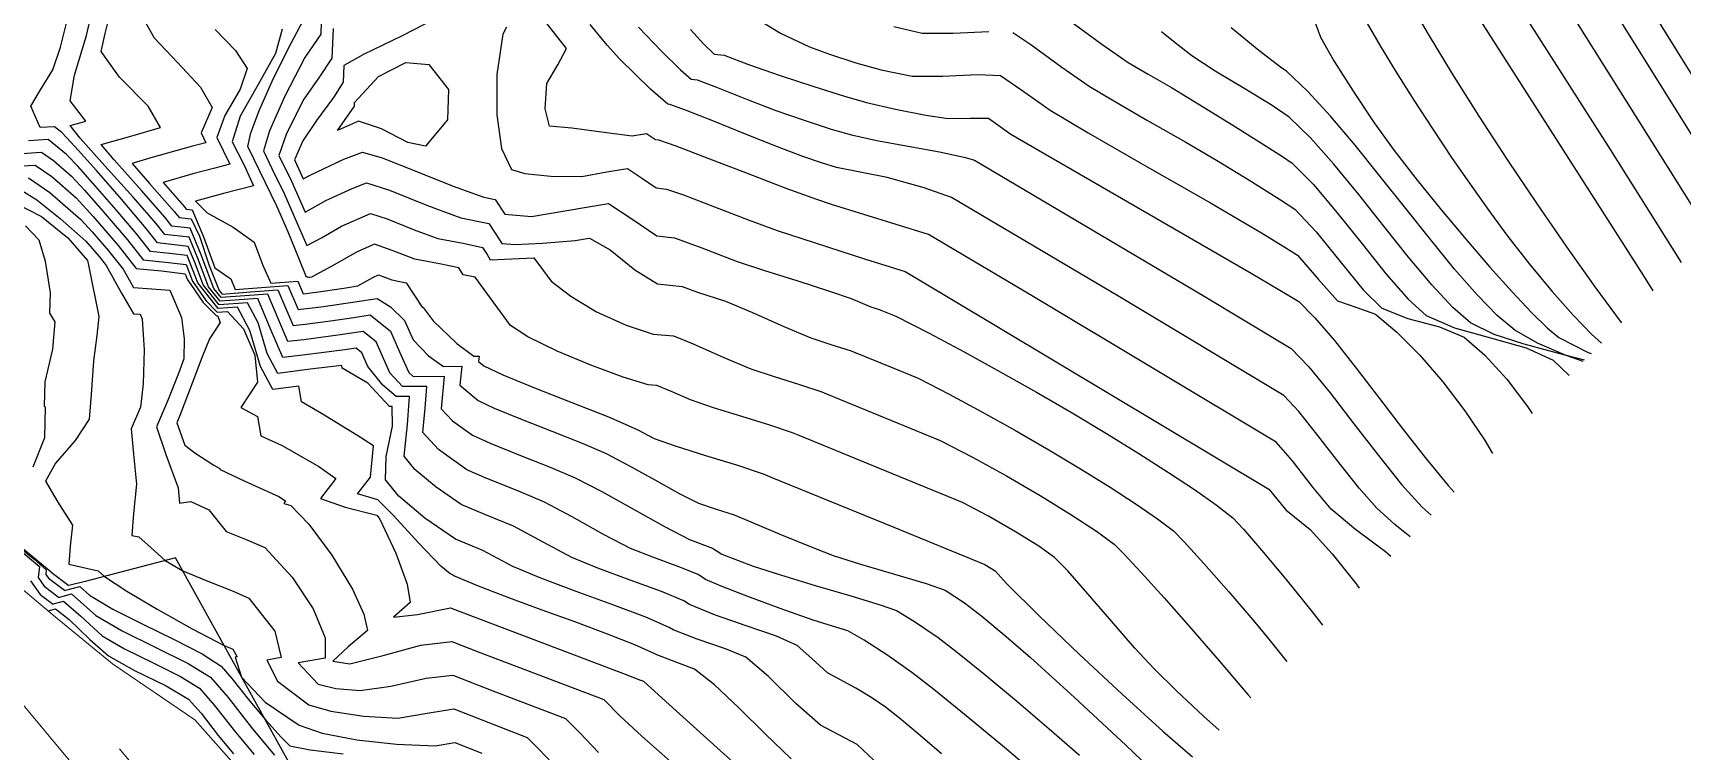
# Model space of a CAD drawing. Extents: x -367 to 63045, y 275 to 109039.
# Drawn here: x 62288.81 to 62336.42, y 108392.58 to 108413.32 of the extents above; entities that cross this region are included whole.
import ezdxf

# ---------------------------------------------------------------- set-up
doc = ezdxf.new("R2010")
doc.units = 0
doc.header["$LTSCALE"] = 25.401856
doc.header["$MEASUREMENT"] = 0
doc.linetypes.add('ACAD_ISO04W100', pattern=[30, 24, -3, 0, -3])
doc.linetypes.add('NASCOSTA', pattern=[9.525, 6.35, -3.175])
for name, color, linetype in [('curve livello 5m', 7, 'Continuous'), ('LIN010TR', 2, 'NASCOSTA'), ('LIN018TR', 6, 'NASCOSTA'), ('Per+Mod Surf', 7, 'Continuous'), ('sezioni', 7, 'Continuous'), ('TalusHautBas', 7, 'Continuous')]:
    doc.layers.add(name, color=color, linetype=linetype)
doc.layers.add('no_plot', color=5, linetype='Continuous', plot=False)

msp = doc.modelspace()

# ---------------------------------------------------------------- linework, layer by layer
at = {"layer": 'curve livello 5m', "color": 2, "flags": 128}
for points in [[(62330.22392, 108416.416), (62334.34593, 108409.95602), (62336.39166, 108406.69399)], [(62300.41762, 108413.72764), (62299.46392, 108413.23872), (62298.35269, 108412.69643), (62297.7802, 108412.3794), (62297.7802, 108412.3794), (62297.76298, 108411.90139), (62297.48072, 108411.45155), (62296.99349, 108410.78783), (62296.59719, 108410.20065), (62296.59719, 108410.20065), (62296.35604, 108409.65588), (62296.47731, 108409.40624), (62296.61016, 108409.10398), (62296.81204, 108409.2161), (62297.78332, 108409.67133), (62298.32461, 108409.88115), (62298.32461, 108409.88115), (62298.88349, 108409.71781), (62299.85899, 108409.32995), (62300.9414, 108408.89233), (62301.82101, 108408.57969), (62301.82101, 108408.57969), (62302.15494, 108408.51281), (62302.43101, 108408.08755), (62303.19605, 108408.02037), (62304.73059, 108408.28176), (62305.42215, 108408.39955), (62306.09675, 108407.9561), (62306.82149, 108407.45688), (62306.82149, 108407.45688), (62307.32515, 108407.40548), (62308.11443, 108407.11207), (62309.14097, 108406.72334), (62309.14097, 108406.72334), (62309.92282, 108406.4645), (62310.88803, 108406.15828), (62311.8015, 108405.86759), (62312.42811, 108405.65534), (62312.42811, 108405.65534), (62312.99992, 108405.41052), (62313.26929, 108405.32365), (62313.28651, 108405.31621), (62313.71823, 108405.1398), (62314.67903, 108404.64815), (62315.69035, 108404.10968), (62316.73028, 108403.53751), (62317.77689, 108402.94476), (62318.80823, 108402.34454), (62319.80239, 108401.74998), (62320.73744, 108401.17417), (62321.59144, 108400.63025), (62322.34246, 108400.13132), (62322.96858, 108399.69051), (62323.44786, 108399.32092), (62323.44786, 108399.32092), (62323.75941, 108398.98646), (62324.27989, 108398.38706), (62324.27989, 108398.38706), (62324.97351, 108397.54811), (62325.77626, 108396.55042), (62326.04021, 108396.21328)], [(62294.06441, 108413.4168), (62294.65173, 108412.80969), (62294.9909, 108412.29408), (62294.9909, 108412.29408), (62294.78387, 108411.69412), (62294.34654, 108410.93856), (62294.11052, 108410.30533), (62294.11052, 108410.30533), (62294.48773, 108409.52881), (62294.05308, 108409.41319), (62293.42146, 108409.24793), (62293.42146, 108409.24793), (62292.56218, 108409.00166), (62293.16827, 108408.31263), (62293.2322, 108408.23153), (62293.40458, 108408.21256), (62293.72717, 108407.43395), (62294.05911, 108406.53789), (62294.05911, 108406.53789), (62294.51612, 108406.21714), (62294.64038, 108405.91115), (62295.40251, 108405.96711), (62296.16687, 108406.02393), (62296.16687, 108406.02393), (62296.46331, 108405.33009), (62297.19244, 108405.42088), (62298.10298, 108405.55918), (62298.73997, 108405.65296), (62298.73997, 108405.65296), (62299.13176, 108405.41482), (62299.53451, 108405.01497), (62299.53451, 108405.01497), (62299.78295, 108404.4566), (62300.22494, 108403.99102), (62300.66128, 108403.6919), (62300.66128, 108403.6919), (62301.18383, 108403.6944), (62301.13426, 108403.14672), (62301.65775, 108402.70422), (62302.11941, 108402.48631), (62302.8834, 108402.17641), (62303.78645, 108401.82225), (62304.66526, 108401.47151), (62305.35655, 108401.1719), (62305.35655, 108401.1719), (62305.99023, 108400.84066), (62306.75556, 108400.41262), (62307.48637, 108400.00553), (62308.01646, 108399.73717), (62308.01646, 108399.73717), (62308.50121, 108399.57924), (62309.04749, 108399.40467), (62309.04749, 108399.40467), (62309.34982, 108399.27411), (62310.42106, 108398.82838), (62311.36761, 108398.4416), (62311.90549, 108398.22982), (62311.90549, 108398.22982), (62312.69542, 108397.97718), (62313.68305, 108397.6871), (62314.59109, 108397.41789), (62315.14225, 108397.22783), (62315.14225, 108397.22783), (62315.70438, 108396.86394), (62316.19917, 108396.47276), (62316.90369, 108395.88652), (62317.60659, 108395.28111), (62317.60659, 108395.28111), (62318.87907, 108394.12993), (62320.3556, 108392.7536), (62321.51934, 108391.63596)], [(62307.78864, 108413.41552), (62308.16314, 108413.00687), (62308.47598, 108412.71222), (62308.76076, 108412.68298), (62309.46847, 108412.40576), (62310.37527, 108412.09302), (62311.35022, 108411.77265), (62312.23399, 108411.49585), (62312.86727, 108411.31379), (62312.86727, 108411.31379), (62313.71266, 108411.11651), (62314.58712, 108410.94367), (62315.2283, 108410.8471), (62315.2283, 108410.8471), (62315.8672, 108410.85765), (62316.39271, 108410.85581), (62316.39271, 108410.85581), (62317.04228, 108410.3969), (62323.97834, 108406.38088), (62325.0178, 108405.76548), (62325.35012, 108405.56615), (62325.81734, 108405.09689), (62326.38022, 108404.43455), (62327.01117, 108403.63705), (62327.68258, 108402.7623), (62328.36687, 108401.86819), (62329.03643, 108401.01265), (62329.66368, 108400.25358), (62329.84084, 108400.06137)], [(62333.56359, 108403.83061), (62333.07459, 108404.00313), (62332.2462, 108404.36584), (62331.58434, 108404.74027), (62331.58434, 108404.74027), (62331.08131, 108405.15557), (62330.49809, 108405.75624), (62329.85176, 108406.50046), (62329.15944, 108407.34639), (62328.43822, 108408.2522), (62327.70522, 108409.17606), (62326.97752, 108410.07613), (62326.27224, 108410.9106), (62325.60648, 108411.63762), (62324.99734, 108412.21537), (62324.86068, 108412.30126), (62324.20117, 108412.81297), (62323.403, 108413.47185)], [(62310.69426, 108392.35592), (62309.95114, 108393.06865), (62309.18844, 108393.82576), (62308.48244, 108394.49502), (62307.90939, 108394.94418), (62307.39484, 108395.14231), (62306.82015, 108395.35615), (62306.76293, 108395.39314), (62306.18289, 108395.65341), (62305.39735, 108395.96117), (62304.47968, 108396.30021), (62303.50328, 108396.65437), (62302.54151, 108397.00743), (62301.66777, 108397.34321), (62300.95544, 108397.64551), (62300.89871, 108397.67611), (62300.84763, 108397.69727), (62300.58162, 108397.92212), (62299.9419, 108398.59195), (62299.21884, 108399.38453), (62298.76723, 108399.83314), (62298.17416, 108400.00866), (62298.54788, 108400.49351), (62298.63594, 108401.40045), (62298.16066, 108401.70104), (62297.13246, 108402.32724), (62296.5605, 108402.66431), (62296.48267, 108403.12051), (62295.72792, 108403.02652), (62295.37406, 108403.69192), (62295.06685, 108404.72922), (62294.71197, 108405.40446), (62294.15567, 108405.36336), (62293.5672, 108406.10033), (62293.25701, 108406.89394), (62292.74566, 108406.95558), (62292.19883, 108407.01039), (62291.80638, 108407.50823), (62291.20796, 108408.21557), (62290.60693, 108408.90785), (62290.0984, 108409.47696), (62289.77747, 108409.81478), (62289.24284, 108410.24074), (62288.67493, 108410.20561)], [(62288.30069, 108408.40377), (62289.04815, 108408.01604), (62289.81786, 108407.40279), (62290.3789, 108406.74799), (62290.3789, 108406.74799), (62290.40813, 108406.61043), (62290.71087, 108405.12903), (62290.64759, 108404.58257), (62290.55857, 108403.85441), (62290.55857, 108403.85441), (62290.48773, 108402.87636), (62290.43136, 108402.1686), (62290.43136, 108402.1686), (62290.02188, 108401.55382), (62289.45995, 108400.89782), (62289.16946, 108400.38056), (62289.16946, 108400.38056), (62289.52102, 108399.77345), (62289.94493, 108399.10217), (62289.94493, 108399.10217), (62289.8767, 108398.49617), (62289.84584, 108397.98158), (62289.84584, 108397.98158), (62290.68653, 108397.78927), (62290.86931, 108397.62568), (62291.51467, 108397.20223), (62292.41447, 108396.66618), (62293.40655, 108396.11106), (62294.32875, 108395.63039), (62294.32875, 108395.63039), (62294.57709, 108395.52662), (62294.6986, 108395.30377), (62294.64465, 108395.29423), (62294.8246, 108394.71976), (62295.50949, 108393.99094), (62296.49385, 108393.32643), (62296.49385, 108393.32643), (62297.1601, 108393.10252), (62298.1587, 108392.91012), (62299.30575, 108392.77714), (62300.41733, 108392.73145), (62300.41733, 108392.73145), (62300.98674, 108392.826), (62301.77012, 108392.51838)]]:
    msp.add_lwpolyline(points, dxfattribs=at)
at = {"layer": 'LIN010TR', "lineweight": 0, "ltscale": 0.1, "flags": 128}
for points in [[(62275.79135, 108411.21357), (62281.64521, 108404.20678), (62312.53164, 108367.23715)], [(62275.79135, 108410.0505), (62281.64521, 108403.04371), (62312.53164, 108366.07408)]]:
    msp.add_lwpolyline(points, dxfattribs=at)
at = {"layer": 'LIN018TR', "linetype": 'ACAD_ISO04W100', "lineweight": 0, "ltscale": 0.1, "flags": 128}
msp.add_lwpolyline([(62275.79135, 108409.14888), (62312.53164, 108365.17246)], dxfattribs=at)
at = {"layer": 'no_plot', "flags": 128}
for points in [[(62329.09904, 108416.02723), (62335.30184, 108406.30625), (62335.57636, 108405.86851)], [(62334.22413, 108416.1089), (62335.95423, 108413.29478), (62337.99136, 108410.02956)], [(62315.03506, 108392.50298), (62314.4185, 108393.03169), (62313.81917, 108393.5304), (62313.41686, 108393.84948), (62313.41686, 108393.84948), (62313.02043, 108394.11756), (62312.56319, 108394.40211), (62312.56319, 108394.40211), (62311.74523, 108394.83574), (62311.29312, 108395.25115), (62310.87058, 108395.63195), (62310.87058, 108395.63195), (62310.27063, 108395.89685), (62309.39962, 108396.19835), (62308.48562, 108396.51109), (62307.75672, 108396.80966), (62307.75672, 108396.80966), (62307.59313, 108396.91542), (62306.95058, 108397.18689), (62306.05143, 108397.51862), (62305.11468, 108397.86231), (62304.35932, 108398.16962), (62304.35932, 108398.16962), (62303.53599, 108398.61267), (62302.68184, 108399.07442), (62302.68184, 108399.07442), (62301.85352, 108399.4133), (62301.17168, 108399.70005), (62301.17168, 108399.70005), (62300.4475, 108400.19906), (62299.83575, 108400.71615), (62299.51998, 108401.09621), (62299.51998, 108401.09621), (62299.61805, 108402.00854), (62299.67637, 108402.82425), (62299.67637, 108402.82425), (62299.288, 108402.82239), (62298.91184, 108403.14737), (62298.47857, 108403.69183), (62298.47857, 108403.69183), (62298.30318, 108404.08602), (62298.1369, 108404.21954), (62297.81303, 108404.17097), (62296.59373, 108404.01076), (62296.02207, 108403.94794), (62296.02207, 108403.94794), (62295.65842, 108404.79613), (62295.29393, 108405.65225), (62295.29393, 108405.65225), (62294.76543, 108405.61747), (62294.2101, 108405.57217), (62294.2101, 108405.57217), (62293.87456, 108405.99237), (62293.57612, 108406.7919), (62293.31604, 108407.42139), (62293.31604, 108407.42139), (62292.61218, 108407.49884), (62292.35114, 108407.82999), (62291.7091, 108408.56544), (62290.88261, 108409.48562), (62290.17168, 108410.28136), (62289.87629, 108410.64349), (62290.33402, 108410.77468), (62289.87607, 108411.36062), (62290.00784, 108412.10497), (62290.34894, 108413.24646), (62290.58246, 108414.24446)], [(62297.13981, 108413.98793), (62297.1146, 108413.28828), (62296.65216, 108412.61362), (62296.07392, 108411.49451), (62295.63158, 108410.49527), (62295.45783, 108409.91566), (62295.70423, 108409.40325), (62296.05843, 108408.67928), (62296.4444, 108407.79412), (62296.71637, 108407.18233), (62297.13237, 108407.40814), (62297.71618, 108407.73761), (62298.55515, 108408.10649), (62299.02831, 108407.95323), (62299.81048, 108407.63602), (62300.49448, 108407.38462), (62301.22455, 108407.24523), (62301.78665, 108407.12582), (62301.91817, 108406.92322), (62302.01064, 108406.76961), (62302.63395, 108406.7944), (62303.26867, 108406.82326), (62303.76431, 108406.14838), (62304.33864, 108405.71689), (62305.07868, 108405.26872), (62305.935, 108404.88349), (62306.71271, 108404.61806), (62307.29907, 108404.57223), (62307.86684, 108404.34354), (62308.75528, 108403.94579), (62309.5273, 108403.61823), (62310.17392, 108403.40396), (62310.93973, 108403.16876), (62311.58057, 108402.95606), (62311.71183, 108402.89937), (62313.59552, 108402.1324), (62315.00266, 108401.55469), (62315.93107, 108401.07131), (62316.91538, 108400.52576), (62317.88592, 108399.95969), (62318.77303, 108399.41477), (62319.50705, 108398.93267), (62320.01831, 108398.55504), (62320.30327, 108398.27447), (62320.80332, 108397.73678), (62321.46481, 108397.00219), (62322.23409, 108396.13092), (62323.0575, 108395.18318), (62323.88139, 108394.2192), (62323.96639, 108394.11356)], [(62334.67207, 108404.95293), (62334.66893, 108404.95676), (62334.66893, 108404.95676), (62333.90705, 108405.98632), (62333.08825, 108407.13902), (62332.23976, 108408.37299), (62331.38881, 108409.64632), (62330.56264, 108410.91711), (62329.78849, 108412.14347), (62329.0936, 108413.28352), (62328.5052, 108414.29535)], [(62313.5848, 108391.84586), (62312.60008, 108392.7676), (62312.07461, 108393.0466), (62311.54339, 108393.32778), (62311.54339, 108393.32778), (62310.83016, 108393.95507), (62310.03852, 108394.73654), (62309.38998, 108395.28806), (62309.38998, 108395.28806), (62308.80186, 108395.53278), (62307.97971, 108395.81126), (62307.28844, 108396.0829), (62307.28844, 108396.0829), (62307.17803, 108396.15428), (62306.49793, 108396.44897), (62305.54906, 108396.80623), (62304.48819, 108397.19148), (62303.47205, 108397.57012), (62302.65738, 108397.90756), (62302.65738, 108397.90756), (62301.79028, 108398.37527), (62301.00965, 108398.69866), (62300.12058, 108399.31128), (62299.36956, 108399.94612), (62298.98188, 108400.41271), (62298.98188, 108400.41271), (62299.00835, 108401.08992), (62299.19079, 108401.96243), (62299.17388, 108402.53419), (62299.17388, 108402.53419), (62299.09922, 108402.53384), (62298.47695, 108403.20224), (62297.73529, 108403.63932), (62297.722, 108403.71724), (62296.81404, 108403.60925), (62295.875, 108403.48723), (62295.875, 108403.48723), (62295.57126, 108404.05838), (62295.30756, 108404.94876), (62295.00295, 108405.52836), (62295.00295, 108405.52836), (62294.18289, 108405.46777), (62293.72088, 108406.04635), (62293.48878, 108406.66812), (62293.28653, 108407.15767), (62293.28653, 108407.15767), (62292.4055, 108407.25461), (62292.07876, 108407.66911), (62291.35925, 108408.51958), (62290.6366, 108409.35194), (62290.02517, 108410.03621), (62289.6393, 108410.44239), (62289.6393, 108410.44239), (62289.43126, 108410.60814), (62289.01149, 108410.58879), (62288.74754, 108411.20535), (62289.02234, 108411.6815), (62289.37851, 108412.25685), (62289.37851, 108412.25685), (62289.59796, 108412.91092), (62289.80136, 108413.71574)], [(62318.02057, 108391.69255), (62316.85371, 108392.68075), (62315.74539, 108393.60298), (62314.81436, 108394.36044), (62314.17936, 108394.8543), (62314.17936, 108394.8543), (62313.49122, 108395.33632), (62312.80551, 108395.78022), (62312.32796, 108396.05282), (62312.32796, 108396.05282), (62311.89099, 108396.19008), (62311.33438, 108396.3604), (62311.33438, 108396.3604), (62310.38037, 108396.6974), (62309.44696, 108397.04249), (62308.67992, 108397.34054), (62308.225, 108397.53642), (62308.225, 108397.53642), (62308.00824, 108397.67656), (62307.45158, 108397.90398), (62306.69841, 108398.17867), (62306.06126, 108398.43167), (62306.06126, 108398.43167), (62305.30132, 108398.83064), (62304.37396, 108399.34996), (62303.57341, 108399.77358), (62303.57341, 108399.77358), (62302.80657, 108400.09493), (62301.90742, 108400.44879), (62301.3337, 108400.70144), (62301.3337, 108400.70144), (62300.51847, 108401.29225), (62300.05807, 108401.77972), (62300.05807, 108401.77972), (62300.13381, 108402.48432), (62300.17886, 108403.1143), (62300.17886, 108403.1143), (62299.47678, 108403.11094), (62299.10991, 108403.50502), (62298.71363, 108404.39567), (62298.33792, 108404.69735), (62297.60617, 108404.58761), (62296.62783, 108404.45906), (62296.16915, 108404.40866), (62296.16915, 108404.40866), (62295.87736, 108405.08922), (62295.58491, 108405.77615), (62295.58491, 108405.77615), (62294.92779, 108405.7329), (62294.23731, 108405.67658), (62294.23731, 108405.67658), (62294.02825, 108405.93839), (62293.66345, 108406.91567), (62293.34555, 108407.68511), (62293.34555, 108407.68511), (62292.81885, 108407.74307), (62292.62352, 108407.99087), (62291.94117, 108408.7668), (62291.14649, 108409.65137), (62290.77159, 108410.09621), (62290.77159, 108410.09621), (62291.62779, 108410.34257), (62292.49022, 108410.58879), (62292.49022, 108410.58879), (62292.13181, 108411.21009), (62291.30253, 108412.04703), (62290.77076, 108412.78884), (62290.77076, 108412.78884), (62290.88735, 108413.30065), (62291.04903, 108413.92489)], [(62291.96767, 108413.77286), (62292.30424, 108413.18228), (62292.97509, 108412.46823), (62293.64619, 108411.75399), (62293.98354, 108411.16287), (62293.66142, 108410.43521), (62293.79944, 108410.1511), (62293.4093, 108410.04833), (62292.21381, 108409.71326), (62291.66689, 108409.54894), (62292.16662, 108408.97393), (62292.8959, 108408.15175), (62293.02553, 108407.9873), (62293.37507, 108407.94884), (62293.61364, 108407.45129), (62293.89409, 108406.6003), (62294.18193, 108405.88441), (62294.26452, 108405.78099), (62295.09015, 108405.84833), (62295.87589, 108405.90004), (62296.09631, 108405.38231), (62296.31623, 108404.86937), (62296.66193, 108404.90736), (62297.3993, 108405.00425), (62298.06985, 108405.10609), (62298.53895, 108405.17515), (62299.12407, 108404.70532), (62299.38847, 108404.11408), (62299.65514, 108403.51172), (62299.7834, 108403.40006), (62300.68134, 108403.40435), (62300.59617, 108402.46322), (62300.92083, 108402.11946), (62301.49573, 108401.70283), (62302.00202, 108401.47113), (62302.83634, 108401.13902), (62303.74266, 108400.78129), (62304.46498, 108400.47274), (62305.22997, 108400.07461), (62306.14438, 108399.56485), (62307.04364, 108399.06427), (62307.7632, 108398.69373), (62308.42334, 108398.4377), (62308.69329, 108398.26318), (62309.59743, 108397.92121), (62310.3866, 108397.66902), (62311.39274, 108397.36681), (62312.41806, 108397.06261), (62313.26477, 108396.80445), (62313.7351, 108396.64033), (62314.26127, 108396.32651), (62314.94187, 108395.85912), (62315.49976, 108395.42664), (62316.28508, 108394.78905), (62317.19981, 108394.0279), (62318.14596, 108393.22475), (62319.0255, 108392.46113)], [(62323.05295, 108393.18872), (62322.60369, 108393.58734), (62321.82227, 108394.31573), (62321.17327, 108394.95117), (62321.17327, 108394.95117), (62320.6225, 108395.55155), (62319.94962, 108396.32533), (62319.26515, 108397.12102), (62318.67962, 108397.78711), (62318.30354, 108398.1721), (62318.30354, 108398.1721), (62317.85044, 108398.4945), (62317.17321, 108398.91667), (62316.39648, 108399.36405), (62315.64487, 108399.76214), (62315.64487, 108399.76214), (62313.62647, 108400.59081), (62310.92449, 108401.69095), (62310.92449, 108401.69095), (62310.73621, 108401.77226), (62310.07727, 108401.99562), (62309.26826, 108402.24591), (62308.45692, 108402.49683), (62307.79098, 108402.72209), (62307.79098, 108402.72209), (62307.25594, 108402.95396), (62306.82093, 108403.13741), (62306.82093, 108403.13741), (62306.56566, 108403.15736), (62305.84123, 108403.37528), (62304.91215, 108403.72171), (62303.9413, 108404.13182), (62303.0915, 108404.54076), (62303.0915, 108404.54076), (62302.59453, 108404.87337), (62301.72846, 108406.05264), (62301.56939, 108406.26572), (62301.22331, 108406.3394), (62301.09873, 108406.53322), (62300.54756, 108406.65033), (62299.83122, 108406.78708), (62299.83122, 108406.78708), (62299.17983, 108407.03617), (62298.67042, 108407.21916), (62298.67042, 108407.21916), (62298.16825, 108406.99837), (62297.43597, 108406.58722), (62296.84659, 108406.26434), (62296.84659, 108406.26434), (62296.7787, 108406.25416), (62296.75747, 108406.25151), (62296.74884, 108406.27172), (62296.70438, 108406.26844), (62296.48114, 108406.81326), (62296.16382, 108407.59952), (62296.16382, 108407.59952), (62295.849, 108408.3158), (62295.35346, 108409.32867), (62295.00873, 108410.04555), (62295.00873, 108410.04555), (62295.09909, 108410.43815), (62295.35146, 108411.10249), (62295.72574, 108411.948), (62296.18184, 108412.88406), (62296.67964, 108413.82011)], [(62328.00535, 108398.20296), (62327.85136, 108398.33216), (62326.99287, 108398.9822), (62326.29039, 108399.56953), (62326.29039, 108399.56953), (62325.75968, 108400.19772), (62325.17353, 108400.96004), (62324.70251, 108401.49852), (62324.70251, 108401.49852), (62317.6784, 108405.71163), (62314.65688, 108407.5005), (62311.85851, 108408.37002), (62311.43503, 108408.50762), (62310.55366, 108408.83223), (62309.43612, 108409.26025), (62308.30339, 108409.69723), (62307.37645, 108410.04868), (62306.8763, 108410.22017), (62306.8763, 108410.22017), (62306.78229, 108410.22976), (62306.52108, 108410.40573), (62306.10555, 108410.33495), (62305.36317, 108410.43159), (62304.36258, 108410.56729), (62304.36258, 108410.56729), (62303.72309, 108410.6297), (62303.58967, 108411.12675), (62303.64422, 108411.86041), (62303.64422, 108411.86041), (62303.95802, 108412.39582), (62304.20938, 108412.87027), (62303.86808, 108413.31471), (62303.49536, 108413.78093)], [(62328.56454, 108398.76914), (62328.12698, 108399.12221), (62327.6006, 108399.59598), (62327.6006, 108399.59598), (62327.0901, 108400.1716), (62326.50439, 108400.91586), (62325.9057, 108401.69816), (62325.35629, 108402.38788), (62324.91838, 108402.8544), (62324.91838, 108402.8544), (62320.12486, 108405.72958), (62315.32389, 108408.57197), (62314.53645, 108408.84448), (62313.47196, 108409.14741), (62313.47196, 108409.14741), (62312.73376, 108409.293), (62312.00759, 108409.43686), (62312.00759, 108409.43686), (62311.57376, 108409.56808), (62311.03564, 108409.74913), (62311.03564, 108409.74913), (62310.29948, 108410.02961), (62309.37311, 108410.40162), (62308.4309, 108410.78377), (62307.64722, 108411.09468), (62307.19643, 108411.25296), (62307.19643, 108411.25296), (62307.1358, 108411.25919), (62306.63213, 108411.7008), (62305.74045, 108412.57338), (62305.74045, 108412.57338), (62305.38221, 108412.96431), (62304.88933, 108413.56743)], [(62306.28603, 108413.4898), (62306.95179, 108412.79012), (62307.49759, 108412.25601), (62307.80589, 108411.98571), (62307.9786, 108411.96797), (62308.53939, 108411.75857), (62309.45655, 108411.38735), (62310.25205, 108411.07745), (62311.04427, 108410.80661), (62311.85366, 108410.54657), (62312.43743, 108410.37533), (62313.16575, 108410.21776), (62314.07018, 108410.05185), (62314.98137, 108409.88498), (62315.72998, 108409.72451), (62315.9909, 108409.64343), (62322.57133, 108405.74753), (62325.13425, 108404.21027), (62325.63479, 108403.68968), (62326.25451, 108402.92957), (62326.94268, 108402.03636), (62327.6486, 108401.11648), (62328.32154, 108400.27636), (62328.91081, 108399.62243), (62329.17757, 108399.38982)], [(62309.87036, 108413.63389), (62310.39, 108413.31521), (62311.2292, 108412.91664), (62311.80215, 108412.70604), (62312.56804, 108412.45998), (62313.29711, 108412.25226), (62314.18525, 108412.0767), (62315.0642, 108412.07634), (62316.0849, 108412.12036), (62316.74249, 108412.09582), (62317.35816, 108411.66769), (62318.16906, 108411.08799), (62319.27077, 108410.43303), (62320.97624, 108409.4567), (62322.80508, 108408.4119), (62324.2769, 108407.55151), (62324.95098, 108407.13659), (62325.31475, 108406.89919), (62325.91839, 108406.20393), (62326.47031, 108405.58783), (62327.02518, 108405.3941), (62327.56485, 108405.20167), (62328.18579, 108404.68272), (62328.84595, 108404.01425), (62329.51073, 108403.24163), (62330.14548, 108402.41019), (62330.71559, 108401.5653), (62330.9413, 108401.17558)], [(62313.65917, 108413.50773), (62314.48157, 108413.31632), (62315.37042, 108413.31369), (62316.40393, 108413.36376)], [(62318.72839, 108413.68134), (62319.66417, 108412.99715), (62320.42262, 108412.47017), (62321.00011, 108412.13458), (62321.67912, 108411.74265), (62322.62372, 108411.16771), (62323.52716, 108410.60925), (62324.30599, 108410.11973), (62324.87677, 108409.75159), (62325.15605, 108409.55728), (62325.77182, 108408.9411), (62326.46142, 108408.12676), (62327.17831, 108407.22806), (62327.87594, 108406.35883), (62328.50779, 108405.63289), (62329.02732, 108405.16405), (62329.84396, 108404.80303), (62330.8862, 108404.51505), (62331.91571, 108404.22815), (62332.69416, 108403.87036), (62333.16188, 108403.42388)], [(62325.73647, 108413.85428), (62325.97713, 108413.20155), (62326.36583, 108412.51669), (62326.91693, 108411.64001), (62327.53059, 108410.72508), (62328.10697, 108409.92546), (62328.77253, 108409.06833), (62329.47351, 108408.20009), (62330.18205, 108407.35238), (62330.87029, 108406.5568), (62331.51035, 108405.84499), (62332.07438, 108405.24856), (62332.53449, 108404.79915), (62332.86284, 108404.52837), (62333.70839, 108404.09234), (62333.79271, 108404.06259)], [(62327.31432, 108413.61301), (62327.7032, 108412.94429), (62328.16245, 108412.19083), (62328.67409, 108411.38032), (62329.22011, 108410.54045), (62329.7825, 108409.69891), (62330.34328, 108408.88338), (62330.88443, 108408.12155), (62331.38795, 108407.44111), (62332.01534, 108406.64288), (62332.67046, 108405.85631), (62333.28722, 108405.15639), (62333.79954, 108404.61812), (62334.08905, 108404.36263)], [(62333.39003, 108413.60579), (62337.20695, 108407.51947)], [(62334.67159, 108413.61001), (62337.2458, 108409.48393)], [(62295.99826, 108413.42529), (62295.80736, 108412.73156), (62295.30559, 108411.83095), (62294.7905, 108410.91504), (62294.55963, 108410.17544), (62294.90514, 108409.50111), (62295.17603, 108408.90653), (62294.31113, 108408.68672), (62293.49869, 108408.46468), (62293.83952, 108408.1214), (62294.59088, 108407.70807), (62295.18999, 108407.27763), (62295.43645, 108406.63086), (62295.67238, 108406.08979), (62296.45785, 108406.14783), (62296.61039, 108405.7908), (62296.98557, 108405.83752), (62297.78201, 108405.95159), (62298.18509, 108406.0174), (62298.62032, 108406.25913), (62298.78569, 108406.33184), (62299.16795, 108406.18955), (62299.58536, 108406.10595), (62300.03864, 108405.40073), (62300.076, 108405.39278), (62300.36422, 108405.00669), (62301.04262, 108404.35149), (62301.53916, 108403.98375), (62301.68632, 108403.98445), (62301.67236, 108403.83022), (62301.81978, 108403.70561), (62302.37249, 108403.44472), (62303.28717, 108403.0737), (62304.36834, 108402.64968), (62305.42048, 108402.22976), (62306.24812, 108401.87106), (62306.74374, 108401.60372), (62307.34788, 108401.39169), (62308.22386, 108401.1215), (62309.1468, 108400.83861), (62309.89185, 108400.58847), (62310.13716, 108400.48253), (62313.65741, 108399.04921), (62316.28708, 108397.96958), (62316.58877, 108397.78916), (62316.9144, 108397.42367), (62317.85792, 108396.48672), (62319.01463, 108395.37978), (62320.25195, 108394.22642), (62321.43732, 108393.15023), (62322.28371, 108392.40987)], [(62297.46949, 108413.44688), (62297.43879, 108412.59483), (62297.07653, 108412.05493), (62296.62468, 108411.40714), (62296.12907, 108410.41408), (62295.90694, 108409.78577), (62296.26787, 108409.04276), (62296.66327, 108408.14315), (62297.26411, 108408.47685), (62298.01912, 108408.83072), (62298.43988, 108408.99382), (62299.10298, 108408.77903), (62300.19916, 108408.33449), (62301.15774, 108407.98215), (62301.97079, 108407.81931), (62302.3141, 108407.29048), (62302.34656, 108407.23655), (62302.72982, 108407.21255), (62303.51407, 108407.24599), (62304.46403, 108407.32686), (62304.81039, 108407.38585), (62304.87269, 108407.39646), (62305.46903, 108407.0529), (62306.18205, 108406.48372), (62306.84109, 108406.07044), (62307.54957, 108405.99814), (62307.99394, 108405.83121), (62308.79836, 108405.56985), (62309.57871, 108405.24299), (62310.48807, 108404.83891), (62311.26361, 108404.51438), (62311.84611, 108404.32661), (62312.42493, 108404.13985), (62312.49917, 108404.10779), (62313.56458, 108403.674), (62314.36045, 108403.34725), (62315.25606, 108402.88674), (62316.20336, 108402.37654), (62317.17201, 108401.83479), (62318.13166, 108401.27964), (62319.05197, 108400.72924), (62319.90261, 108400.20172), (62320.65324, 108399.71525), (62321.27351, 108399.28795), (62321.73309, 108398.93798), (62322.04389, 108398.62135), (62322.61211, 108397.99433), (62323.32771, 108397.18042), (62324.08064, 108396.30313), (62324.48307, 108395.81638), (62324.94881, 108395.23754), (62325.00527, 108395.16542)], [(62302.47898, 108413.48735), (62302.3674, 108413.28796), (62302.20014, 108412.11965), (62302.19402, 108410.95597), (62302.33726, 108409.98031), (62302.61812, 108409.37604), (62303.00371, 108409.25933), (62303.75655, 108409.18586), (62304.65079, 108409.17766), (62305.37159, 108409.30894), (62305.97162, 108409.40264), (62306.37188, 108409.13952), (62306.80189, 108408.84332), (62307.10073, 108408.81283), (62307.59049, 108408.64072), (62308.48613, 108408.2978), (62309.48589, 108407.91305), (62310.288, 108407.61548), (62312.83953, 108406.78647), (62313.98986, 108406.42904), (62315.23193, 108405.69368), (62324.48664, 108400.14264), (62324.98018, 108399.54308), (62325.68029, 108398.97815), (62326.31275, 108398.27771), (62327.00763, 108397.41408), (62327.0994, 108397.2857)], [(62317.09228, 108413.33583), (62317.61119, 108412.99001), (62318.50887, 108412.33301), (62319.29584, 108411.77908), (62319.96002, 108411.38423), (62320.98818, 108410.79564), (62322.09071, 108410.16577), (62322.97801, 108409.64708), (62323.98864, 108409.02879), (62324.82471, 108408.50329), (62325.2354, 108408.22823), (62325.85495, 108407.57529), (62326.54835, 108406.716), (62327.21363, 108405.89974), (62327.74882, 108405.37594), (62328.49594, 108405.07626), (62329.41176, 108404.8332), (62330.1295, 108404.53602), (62330.72715, 108404.01377), (62331.35849, 108403.31709), (62331.95917, 108402.53029), (62332.0848, 108402.33336)], [(62333.59968, 108403.86715), (62332.81671, 108404.07552), (62331.86021, 108404.32868), (62330.99146, 108404.61129), (62330.30583, 108404.95216), (62330.30583, 108404.95216), (62329.79619, 108405.38856), (62329.19237, 108406.04193), (62328.52089, 108406.84741), (62327.80826, 108407.74013), (62327.08101, 108408.65524), (62326.36566, 108409.52789), (62325.68871, 108410.2932), (62325.07669, 108410.88632), (62325.07669, 108410.88632), (62324.58252, 108411.22249), (62323.79016, 108411.70406), (62322.93687, 108412.21938), (62322.25988, 108412.65679), (62322.25988, 108412.65679), (62321.78579, 108413.03751), (62321.38918, 108413.34927)], [(62288.34424, 108409.83365), (62289.05441, 108409.87335), (62289.40357, 108409.63299), (62289.91564, 108409.18718), (62290.29396, 108408.78264), (62290.89335, 108408.10122), (62291.534, 108407.34735), (62291.99215, 108406.76616), (62292.63054, 108406.70218), (62293.2275, 108406.63022), (62293.41351, 108406.15431), (62293.80556, 108405.58218), (62294.12846, 108405.25896), (62294.42099, 108405.28057), (62294.88517, 108404.77427), (62295.20825, 108404.01804), (62295.29333, 108403.23875), (62294.80468, 108402.50654), (62295.29102, 108402.24434), (62295.38571, 108401.6893), (62296.00412, 108401.40221), (62297.06078, 108400.79665), (62297.55447, 108400.44832), (62297.10945, 108399.87096), (62297.82065, 108399.62923), (62298.73461, 108399.38999), (62298.81775, 108399.27731), (62299.28453, 108398.29419), (62299.60952, 108397.40403), (62299.69521, 108396.87387), (62299.21062, 108396.44682), (62299.91137, 108396.52563), (62300.86467, 108396.72147), (62301.23182, 108396.5773), (62305.90232, 108394.80479), (62306.34783, 108394.632), (62306.35187, 108394.62939), (62306.4288, 108394.6003), (62307.07731, 108394.00994), (62310.62815, 108390.80588)], [(62288.28016, 108409.47321), (62288.86598, 108409.50596), (62289.34755, 108409.17445), (62290.05381, 108408.55957), (62290.54759, 108408.01967), (62291.26163, 108407.18647), (62291.78548, 108406.52193), (62292.51542, 108406.44878), (62293.19799, 108406.3665), (62293.25983, 108406.20828), (62293.72123, 108405.53495), (62294.10125, 108405.15455), (62294.13001, 108405.15668), (62294.21575, 108404.95597), (62293.89923, 108404.48168), (62293.69244, 108403.96211), (62293.34913, 108403.05339), (62293.0463, 108402.27019), (62292.95743, 108402.06325), (62293.1863, 108401.41371), (62293.48298, 108401.19033), (62294.02775, 108400.83932), (62294.20598, 108400.74324), (62294.21091, 108400.71429), (62294.92708, 108400.3728), (62295.90391, 108399.92835), (62296.10143, 108399.80682), (62296.04473, 108399.73326), (62296.25178, 108399.67199), (62296.77437, 108399.13316), (62297.43352, 108398.23989), (62298.03148, 108397.26016), (62298.35655, 108396.53519), (62298.46823, 108396.06386), (62297.91013, 108395.5959), (62297.46257, 108395.17762), (62297.95652, 108395.10351), (62298.91682, 108395.34118), (62300.00815, 108395.63956), (62300.89519, 108395.7476), (62301.65713, 108395.4484), (62305.29123, 108394.06922), (62305.74661, 108393.59889), (62306.38822, 108393.00732), (62307.20814, 108392.28017)], [(62288.48912, 108408.77117), (62288.91392, 108408.50459), (62289.59578, 108407.96133), (62290.33014, 108407.30436), (62290.71687, 108406.86471), (62290.91949, 108406.60768), (62291.35977, 108405.80665), (62291.70529, 108405.20985), (62291.8986, 108405.1956), (62291.96077, 108405.05027), (62292.01527, 108404.1723), (62291.98393, 108403.19105), (62291.91411, 108402.51059), (62291.64586, 108401.88446), (62291.70565, 108401.15853), (62291.79118, 108400.29159), (62291.70556, 108399.43891), (62291.66019, 108398.81029), (62291.86133, 108398.76428), (62292.2143, 108398.45404), (62292.62246, 108398.08303), (62293.13015, 108397.79022), (62293.80293, 108397.50667), (62294.59011, 108397.19912), (62295.03687, 108396.99352), (62295.78765, 108396.04476), (62295.96972, 108395.28255), (62295.55549, 108395.20932), (62295.86471, 108394.5981), (62296.7666, 108393.92054), (62297.40272, 108393.7287), (62298.35443, 108393.58437), (62299.33623, 108393.53087), (62300.18608, 108393.67867), (62300.95622, 108393.79987), (62302.50776, 108393.19061), (62303.07254, 108392.97626), (62303.41506, 108392.63631), (62304.00015, 108392.01673)], [(62288.67755, 108409.13856), (62289.29153, 108408.7159), (62290.19197, 108407.93197), (62290.51791, 108407.57558), (62290.98925, 108407.02559), (62291.40696, 108406.4957), (62291.70529, 108405.96501), (62292.23534, 108405.92769), (62292.75392, 108405.88772), (62293.09114, 108405.0994), (62293.17261, 108404.48202), (62293.16489, 108403.91126), (62293.01064, 108403.48761), (62292.6908, 108402.68204), (62292.37466, 108401.94583), (62292.64449, 108401.14614), (62292.99566, 108400.18337), (62293.03612, 108399.73929), (62293.16172, 108399.75752), (62293.36875, 108399.78759), (62293.88203, 108399.54379), (62294.38373, 108398.92544), (62294.95922, 108398.69007), (62295.49664, 108398.46043), (62296.29056, 108397.60483), (62296.90041, 108396.68649), (62297.24443, 108395.85534), (62297.24085, 108395.26134), (62296.46634, 108395.12441), (62297.03935, 108394.51465), (62297.55524, 108394.38565), (62298.25512, 108394.33028), (62299.13871, 108394.45932), (62300.15893, 108394.68368), (62300.92571, 108394.77374), (62302.08245, 108394.3195), (62304.18189, 108393.52274), (62304.59273, 108393.10297), (62305.13008, 108392.54341)], [(62288.58764, 108407.75478), (62288.97586, 108407.34832), (62289.16137, 108406.73346), (62289.30202, 108405.81337), (62289.28203, 108405.22459), (62289.43418, 108404.98149), (62289.37083, 108404.18735), (62289.15278, 108403.24638), (62289.13107, 108402.54456), (62289.15669, 108402.52545), (62289.13919, 108401.62702), (62288.79887, 108400.77941)], [(62288.16704, 108398.66432), (62288.8452, 108398.12231), (62289.19174, 108397.81489), (62289.17681, 108397.68336), (62289.2514, 108397.57745), (62289.71364, 108397.22367), (62289.71533, 108397.21862), (62290.15541, 108397.33448), (62290.43927, 108397.08161), (62291.11571, 108396.67978), (62291.97958, 108396.24293), (62292.88546, 108395.80251), (62293.68791, 108395.38993), (62294.24151, 108395.03664), (62294.55188, 108394.67298), (62295.07097, 108394.02468), (62295.52735, 108393.47055), (62295.97291, 108392.9795), (62296.22109, 108392.73231), (62296.81348, 108392.61476), (62297.76704, 108392.50361)], [(62288.40806, 108398.4), (62288.9911, 108397.90694), (62288.9554, 108397.59247), (62289.13375, 108397.33927), (62289.53577, 108397.03158), (62289.5398, 108397.01949), (62289.92167, 108397.12003), (62290.62055, 108396.49748), (62291.38643, 108396.05475), (62292.35765, 108395.57511), (62293.28712, 108395.11197), (62293.92779, 108394.71873), (62294.44089, 108394.13123), (62295.14717, 108393.2221), (62295.78017, 108392.46263)], [(62288.734, 108397.50158), (62289.01609, 108397.10109), (62289.3579, 108396.83948), (62289.36426, 108396.82037), (62289.68794, 108396.90558), (62290.18502, 108396.4769), (62290.80182, 108395.91334), (62291.45308, 108395.53688), (62292.27893, 108395.12903), (62293.06929, 108394.73521), (62293.61408, 108394.40081), (62294.05038, 108393.90125), (62294.65096, 108393.12818), (62295.18921, 108392.48238)], [(62289.24235, 108396.63536), (62289.4542, 108396.69113), (62289.84704, 108396.38208), (62290.44418, 108395.80282), (62290.98309, 108395.32921), (62291.73912, 108394.90801), (62292.64832, 108394.46301), (62293.30036, 108394.0829), (62293.65987, 108393.67126), (62294.15474, 108393.03427), (62294.59825, 108392.50214)]]:
    msp.add_lwpolyline(points, dxfattribs=at)
at = {"layer": 'Per+Mod Surf', "color": 2, "linetype": 'Continuous'}
msp.add_lwpolyline([(62300.14195, 108410.0491), (62299.62886, 108410.15941), (62298.86478, 108410.54852), (62298.20934, 108410.76847), (62298.20934, 108410.76847), (62297.60326, 108410.50199), (62298.08716, 108411.20795), (62298.09091, 108411.31193), (62298.78023, 108412.05808), (62299.57384, 108412.46376), (62300.23366, 108412.40729), (62300.23366, 108412.40729), (62300.80668, 108411.68313), (62300.77271, 108410.80973), (62300.14195, 108410.0491)], dxfattribs=at)
at = {"layer": 'sezioni', "linetype": 'Continuous', "lineweight": 0, "flags": 128}
msp.add_lwpolyline([(62312.53164, 108367.90645), (62312.04801, 108368.45246), (62311.39254, 108370.0607), (62311.27327, 108370.835), (62310.11152, 108372.59223), (62308.8605, 108373.96235), (62307.57968, 108375.48137), (62306.45546, 108377.08558), (62305.04972, 108379.18962), (62303.44847, 108381.07542), (62302.48768, 108382.3919), (62301.2067, 108383.74401), (62298.89383, 108386.19916), (62297.79076, 108387.37336), (62297.00789, 108388.51193), (62296.5096, 108389.72159), (62296.07274, 108390.56344), (62293.47513, 108393.47925), (62291.10095, 108395.10089), (62289.45056, 108396.46184), (62288.40821, 108397.33053), (62287.48154, 108398.77819), (62285.30988, 108401.06563), (62282.87632, 108404.29671)], dxfattribs=at)
at = {"layer": 'TalusHautBas', "color": 2, "linetype": 'Continuous'}
for p, q in [((62289.33599, 108397.7487), (62285.831, 108400.63271)), ((62292.92399, 108398.16169), (62290.31528, 108397.48115)), ((62299.26099, 108386.74268), (62292.92399, 108398.16169)), ((62289.33599, 108397.7487), (62289.84153, 108397.36179)), ((62290.31528, 108397.48115), (62289.84153, 108397.36179))]:
    msp.add_line(p, q, dxfattribs=at)

doc.saveas('drawing.dxf')
